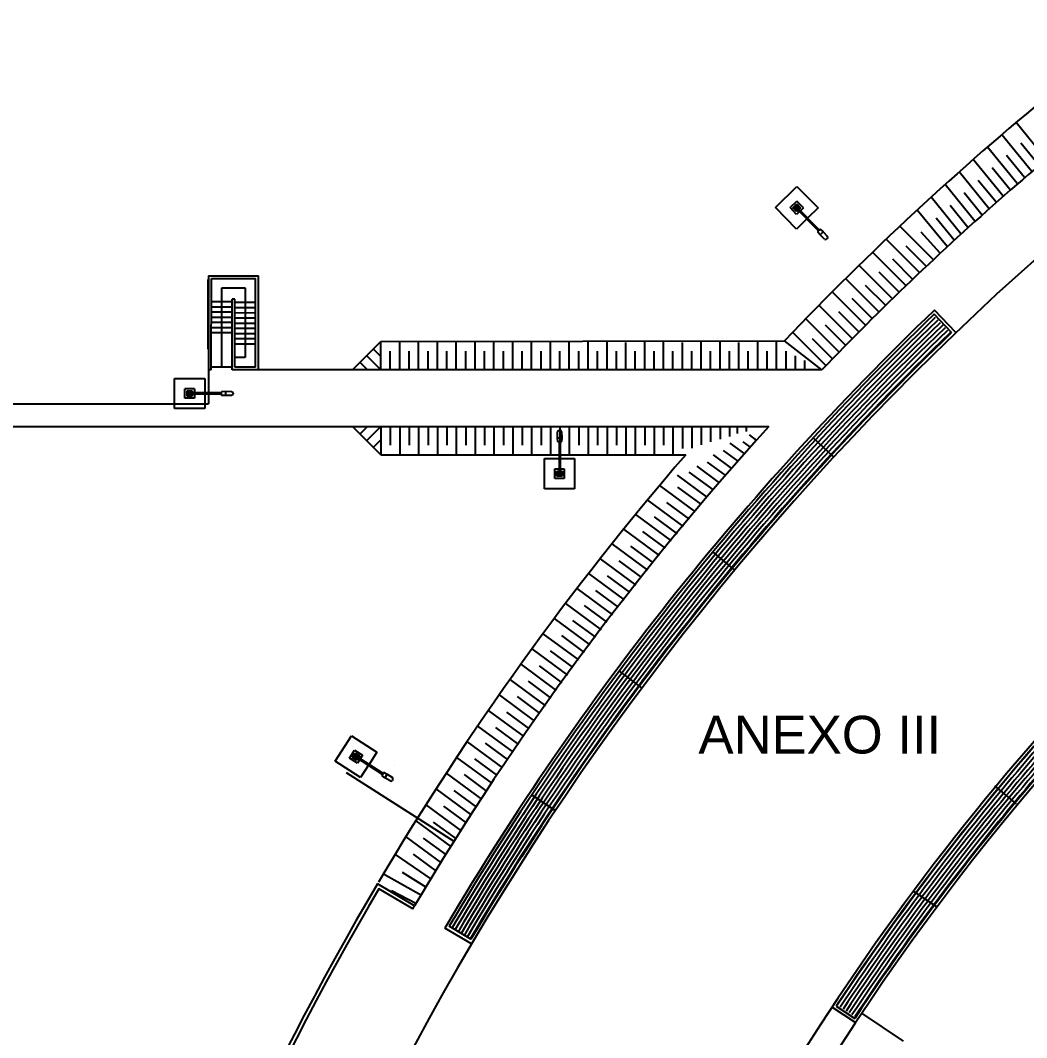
# Model space of a CAD drawing. Header units: metres. Extents: x 399 to 2240, y -1398 to 399.
# Drawn here: x 2142.03 to 2160.72, y -1055.95 to -1037.05 of the extents above; entities that cross this region are included whole.
import ezdxf

# ---------------------------------------------------------------- set-up
doc = ezdxf.new("R2010")
doc.units = ezdxf.units.M
doc.header["$MEASUREMENT"] = 0
doc.layers.add('ARQUITETURA', color=253, linetype='CONTINUOUS')
doc.styles.add('ELÉTRICA', font='arial.ttf')

msp = doc.modelspace()

# ---------------------------------------------------------------- linework, layer by layer
at = {"layer": 'ARQUITETURA'}
for p, q in [((2161.07597, -1039.62847, 0), (2160.52283, -1038.95028, 0)), ((2160.80969, -1039.85576, 0), (2160.25648, -1039.17747, 0)), ((2160.94265, -1039.7419, 0), (2160.61075, -1039.33496, 0)), ((2160.54482, -1040.08476, 0), (2159.99151, -1039.40636, 0)), ((2160.28135, -1040.31549, 0), (2159.72792, -1039.63693, 0)), ((2160.67708, -1039.97005, 0), (2160.34512, -1039.56304, 0)), ((2160.01928, -1040.54794, 0), (2159.46571, -1039.86921, 0)), ((2160.41291, -1040.19991, 0), (2160.08088, -1039.79282, 0)), ((2160.15014, -1040.4315, 0), (2159.81804, -1040.02431, 0)), ((2156.05163, -1040.52847, 0), (2156.45167, -1040.1366, 0)), ((2156.45167, -1040.1366, 0), (2156.84354, -1040.53664, 0)), ((2159.75862, -1040.78211, 0), (2159.20488, -1040.10317, 0)), ((2159.88878, -1040.66481, 0), (2159.55658, -1040.25751, 0)), ((2156.3239, -1040.53133, 0), (2156.44891, -1040.40887, 0)), ((2156.37834, -1040.53189, 0), (2156.44835, -1040.46331, 0)), ((2156.44835, -1040.46331, 0), (2156.51693, -1040.53332, 0)), ((2156.57137, -1040.53388, 0), (2156.44891, -1040.40887, 0)), ((2159.49937, -1041.018, 0), (2158.94544, -1040.33884, 0)), ((2156.44351, -1040.92851, 0), (2156.05163, -1040.52847, 0)), ((2156.44636, -1040.65634, 0), (2156.3239, -1040.53133, 0)), ((2156.44692, -1040.6019, 0), (2156.37834, -1040.53189, 0)), ((2156.3969, -1040.53208, 0), (2156.39315, -1040.53576, 0)), ((2156.40058, -1040.53583, 0), (2156.39323, -1040.52833, 0)), ((2156.3969, -1040.53208, 0), (2156.40065, -1040.52841, 0)), ((2156.41197, -1040.56622, 0), (2156.42448, -1040.55396, 0)), ((2156.41272, -1040.49821, 0), (2156.42493, -1040.51067, 0)), ((2156.41319, -1040.56747, 0), (2156.4257, -1040.55521, 0)), ((2156.41397, -1040.49699, 0), (2156.42618, -1040.50945, 0)), ((2156.45451, -1040.52587, 0), (2156.43951, -1040.54057, 0)), ((2156.85465, -1040.96436, 0), (2156.43951, -1040.54057, 0)), ((2156.44711, -1040.58334, 0), (2156.44336, -1040.58701, 0)), ((2156.44711, -1040.58334, 0), (2156.44344, -1040.57959, 0)), ((2156.44441, -1040.48555, 0), (2156.44816, -1040.48187, 0)), ((2156.44448, -1040.47812, 0), (2156.45183, -1040.48562, 0)), ((2156.44635, -1040.53254, 0), (2156.4476, -1040.53132, 0)), ((2156.44635, -1040.53254, 0), (2156.44757, -1040.53379, 0)), ((2156.44635, -1040.53254, 0), (2156.44882, -1040.53257, 0)), ((2156.57137, -1040.53388, 0), (2156.44636, -1040.65634, 0)), ((2156.46186, -1040.53337, 0), (2156.44686, -1040.54807, 0)), ((2156.4738, -1040.57557, 0), (2156.44692, -1040.6019, 0)), ((2156.45086, -1040.57966, 0), (2156.44711, -1040.58334, 0)), ((2156.44711, -1040.58334, 0), (2156.45079, -1040.58709, 0)), ((2156.4476, -1040.53132, 0), (2156.44757, -1040.53379, 0)), ((2156.44757, -1040.53379, 0), (2156.44882, -1040.53257, 0)), ((2156.4476, -1040.53132, 0), (2156.44882, -1040.53257, 0)), ((2156.44816, -1040.48187, 0), (2156.45191, -1040.4782, 0)), ((2156.86966, -1040.94966, 0), (2156.45451, -1040.52587, 0)), ((2156.46947, -1040.5099, 0), (2156.48198, -1040.49764, 0)), ((2156.47069, -1040.51115, 0), (2156.4832, -1040.49889, 0)), ((2156.51693, -1040.53332, 0), (2156.4888, -1040.56087, 0)), ((2156.49837, -1040.53313, 0), (2156.49462, -1040.5368, 0)), ((2156.49469, -1040.52938, 0), (2156.50204, -1040.53688, 0)), ((2156.49837, -1040.53313, 0), (2156.50212, -1040.52945, 0)), ((2156.84354, -1040.53664, 0), (2156.6504, -1040.72584, 0)), ((2159.24152, -1041.25562, 0), (2158.68739, -1040.5762, 0)), ((2159.62882, -1040.89984, 0), (2159.29652, -1040.49241, 0)), ((2156.6354, -1040.74054, 0), (2156.44351, -1040.92851, 0)), ((2159.37027, -1041.1366, 0), (2159.03785, -1040.72902, 0)), ((2156.88239, -1041.03518, 0), (2156.84205, -1040.9865, 0)), ((2156.84215, -1040.9766, 0), (2156.88216, -1040.93742, 0)), ((2156.93989, -1040.97885, 0), (2156.88239, -1041.03518, 0)), ((2156.96653, -1041.11413, 0), (2156.88239, -1041.03518, 0)), ((2156.89206, -1040.93752, 0), (2156.93989, -1040.97885, 0)), ((2156.93989, -1040.97885, 0), (2157.01709, -1041.0646, 0)), ((2158.98279, -1041.49713, 0), (2158.36383, -1040.87806, 0)), ((2159.11059, -1041.37745, 0), (2158.75998, -1040.98655, 0)), ((2157.01588, -1041.10333, 0), (2157.00528, -1041.11371, 0)), ((2158.72836, -1041.73767, 0), (2158.10951, -1041.11871, 0)), ((2158.4755, -1041.97978, 0), (2157.85673, -1041.36091, 0)), ((2158.85538, -1041.6172, 0), (2158.48404, -1041.2458, 0)), ((2158.2242, -1042.22346, 0), (2157.60549, -1041.60465, 0)), ((2158.60173, -1041.85853, 0), (2158.23045, -1041.48718, 0)), ((2145.52188, -1041.79533, 0), (2145.52173, -1043.54533, 0)), ((2145.52188, -1041.79533, 0), (2146.44938, -1041.79541, 0)), ((2146.44923, -1043.54541, 0), (2146.44938, -1041.79541, 0)), ((2158.34965, -1042.10143, 0), (2157.97841, -1041.73012, 0)), ((2145.51612, -1043.15863, 0), (2145.51623, -1041.86363, 0)), ((2145.57423, -1043.54533, 0), (2145.57438, -1041.84783, 0)), ((2145.57438, -1041.84783, 0), (2146.39688, -1041.8479, 0)), ((2146.39674, -1043.4929, 0), (2146.39688, -1041.8479, 0)), ((2157.97448, -1042.46871, 0), (2157.3558, -1041.84993, 0)), ((2158.09914, -1042.34589, 0), (2157.72793, -1041.97461, 0)), ((2145.76687, -1042.28097, 0), (2145.76689, -1042.01847, 0)), ((2145.76689, -1042.01847, 0), (2146.20436, -1042.01851, 0)), ((2146.20436, -1042.01851, 0), (2146.20425, -1043.31789, 0)), ((2157.72632, -1042.71553, 0), (2157.10765, -1042.09675, 0)), ((2145.57434, -1042.27583, 0), (2145.95934, -1042.27586, 0)), ((2145.76673, -1043.40773, 0), (2145.76684, -1042.28097, 0)), ((2145.95923, -1043.54537, 0), (2145.95934, -1042.23287, 0)), ((2146.01184, -1042.23287, 0), (2145.95934, -1042.23287, 0)), ((2146.01174, -1043.49287, 0), (2146.01184, -1042.23287, 0)), ((2146.01184, -1042.28974, 0), (2146.39684, -1042.28978, 0)), ((2157.47973, -1042.96391, 0), (2156.86105, -1042.34513, 0)), ((2157.8502, -1042.59192, 0), (2157.479, -1042.22066, 0)), ((2145.57432, -1042.46821, 0), (2145.95932, -1042.46824, 0)), ((2145.57433, -1042.37196, 0), (2145.95933, -1042.37199, 0)), ((2146.01182, -1042.48224, 0), (2146.39682, -1042.48228, 0)), ((2146.01183, -1042.38599, 0), (2146.39683, -1042.38603, 0)), ((2157.60283, -1042.83952, 0), (2157.23162, -1042.46826, 0)), ((2158.96453, -1042.47514, 0), (2158.96447, -1042.47508, 0)), ((2159.32503, -1042.85197, 0), (2159.00082, -1042.51307, 0)), ((2159.40415, -1042.85366, 0), (2159.00493, -1042.43637, 0)), ((2145.57431, -1042.66059, 0), (2145.95931, -1042.66062, 0)), ((2145.57432, -1042.56446, 0), (2145.95932, -1042.56449, 0)), ((2146.01181, -1042.57849, 0), (2146.39681, -1042.57853, 0)), ((2146.01181, -1042.67474, 0), (2146.39681, -1042.67478, 0)), ((2157.2347, -1043.21386, 0), (2156.61598, -1042.59504, 0)), ((2157.35702, -1043.08869, 0), (2156.9858, -1042.71741, 0)), ((2145.57429, -1042.85309, 0), (2145.95929, -1042.85312, 0)), ((2145.5743, -1042.75684, 0), (2145.9593, -1042.75687, 0)), ((2146.01179, -1042.86724, 0), (2146.39679, -1042.86728, 0)), ((2146.0118, -1042.77099, 0), (2146.3968, -1042.77103, 0)), ((2156.99125, -1043.46538, 0), (2156.37246, -1042.84649, 0)), ((2146.01177, -1043.05974, 0), (2146.39677, -1043.05978, 0)), ((2146.01178, -1042.96349, 0), (2146.39678, -1042.96353, 0)), ((2148.19923, -1043.54556, 0), (2148.72428, -1043.0206, 0)), ((2148.72427, -1043.05063, 0), (2148.70926, -1043.03561, 0)), ((2148.72423, -1043.5456, 0), (2148.72428, -1043.0206, 0)), ((2148.72428, -1043.0206, 0), (2156.22228, -1043.00315, 0)), ((2149.07423, -1043.54563, 0), (2149.07428, -1043.02063, 0)), ((2149.42423, -1043.54566, 0), (2149.42428, -1043.02066, 0)), ((2149.77423, -1043.54569, 0), (2149.77428, -1043.02069, 0)), ((2150.12423, -1043.54572, 0), (2150.12428, -1043.02072, 0)), ((2150.47423, -1043.54575, 0), (2150.47428, -1043.02075, 0)), ((2150.82423, -1043.54578, 0), (2150.82428, -1043.02078, 0)), ((2151.17423, -1043.54581, 0), (2151.17428, -1043.02081, 0)), ((2151.52423, -1043.54584, 0), (2151.52428, -1043.02084, 0)), ((2151.87423, -1043.54587, 0), (2151.87428, -1043.02087, 0)), ((2152.22423, -1043.5459, 0), (2152.22428, -1043.0209, 0)), ((2152.57423, -1043.54593, 0), (2152.57428, -1043.02093, 0)), ((2152.92423, -1043.54596, 0), (2152.92428, -1043.02096, 0)), ((2153.27423, -1043.54599, 0), (2153.27428, -1043.037, 0)), ((2153.62423, -1043.54602, 0), (2153.62428, -1043.02102, 0)), ((2153.97423, -1043.54605, 0), (2153.97428, -1043.02105, 0)), ((2154.32423, -1043.54608, 0), (2154.32428, -1043.03709, 0)), ((2154.67423, -1043.54611, 0), (2154.67428, -1043.02111, 0)), ((2155.02423, -1043.54614, 0), (2155.02428, -1043.02114, 0)), ((2155.37423, -1043.54617, 0), (2155.37428, -1043.03718, 0)), ((2155.72423, -1043.5462, 0), (2155.72428, -1043.0212, 0)), ((2156.07423, -1043.54622, 0), (2156.07428, -1043.02122, 0)), ((2156.91555, -1043.5463, 0), (2156.22228, -1043.00315, 0)), ((2157.11278, -1043.33943, 0), (2156.74153, -1042.96811, 0)), ((2148.72423, -1043.5456, 0), (2148.46175, -1043.28308, 0)), ((2148.72425, -1043.29811, 0), (2148.58551, -1043.15934, 0)), ((2148.89923, -1043.54561, 0), (2148.89926, -1043.19561, 0)), ((2149.24923, -1043.54564, 0), (2149.24926, -1043.19564, 0)), ((2149.59923, -1043.54567, 0), (2149.59926, -1043.19567, 0)), ((2149.94923, -1043.5457, 0), (2149.94926, -1043.1957, 0)), ((2150.29923, -1043.54573, 0), (2150.29926, -1043.19573, 0)), ((2150.64923, -1043.54576, 0), (2150.64926, -1043.19576, 0)), ((2150.99923, -1043.54579, 0), (2150.99926, -1043.19579, 0)), ((2151.34923, -1043.54582, 0), (2151.34926, -1043.19582, 0)), ((2151.69923, -1043.54585, 0), (2151.69926, -1043.19585, 0)), ((2152.04923, -1043.54588, 0), (2152.04926, -1043.19588, 0)), ((2152.39923, -1043.54591, 0), (2152.39926, -1043.19591, 0)), ((2152.74923, -1043.54594, 0), (2152.74926, -1043.19594, 0)), ((2153.09923, -1043.54597, 0), (2153.09926, -1043.19597, 0)), ((2153.44923, -1043.546, 0), (2153.44926, -1043.196, 0)), ((2153.79923, -1043.54603, 0), (2153.79926, -1043.19603, 0)), ((2154.14923, -1043.54606, 0), (2154.14926, -1043.19606, 0)), ((2154.49923, -1043.54609, 0), (2154.49926, -1043.19609, 0)), ((2154.84923, -1043.54612, 0), (2154.84926, -1043.19612, 0)), ((2155.19923, -1043.54615, 0), (2155.19926, -1043.19615, 0)), ((2155.54923, -1043.54618, 0), (2155.54926, -1043.19618, 0)), ((2155.89923, -1043.54621, 0), (2155.89926, -1043.19621, 0)), ((2156.24923, -1043.54624, 0), (2156.24926, -1043.19624, 0)), ((2156.42423, -1043.54625, 0), (2156.42425, -1043.28375, 0)), ((2145.95924, -1043.49287, 0), (2145.57424, -1043.49283, 0)), ((2145.76674, -1043.49285, 0), (2145.76673, -1043.40773, 0)), ((2146.39674, -1043.4929, 0), (2146.01174, -1043.49287, 0)), ((2146.20425, -1043.31789, 0), (2146.01175, -1043.31787, 0)), ((2148.47675, -1043.54558, 0), (2148.338, -1043.40681, 0)), ((2156.59923, -1043.54627, 0), (2156.59925, -1043.37127, 0)), ((2145.52173, -1043.54533, 0), (2145.52168, -1044.1758, 0)), ((2145.57423, -1043.54533, 0), (2145.52173, -1043.54533, 0)), ((2156.91555, -1043.5463, 0), (2145.95923, -1043.54537, 0)), ((2148.22926, -1043.54556, 0), (2148.21425, -1043.53054, 0)), ((2144.89167, -1044.26277, 0), (2144.89172, -1043.70277, 0)), ((2144.89172, -1043.70277, 0), (2145.45172, -1043.70282, 0)), ((2145.45172, -1043.70282, 0), (2145.4517, -1043.9732, 0)), ((2145.08426, -1044.07029, 0), (2145.08427, -1043.89529, 0)), ((2145.25927, -1043.89531, 0), (2145.08427, -1043.89529, 0)), ((2145.12276, -1044.03179, 0), (2145.12277, -1043.93379, 0)), ((2145.22076, -1044.0318, 0), (2145.12276, -1044.03179, 0)), ((2145.12277, -1043.93379, 0), (2145.22077, -1043.9338, 0)), ((2145.12277, -1043.98192, 0), (2145.14021, -1043.98192, 0)), ((2145.12277, -1043.98367, 0), (2145.14021, -1043.98367, 0)), ((2145.14114, -1043.94692, 0), (2145.13064, -1043.94692, 0)), ((2145.13589, -1044.01867, 0), (2145.13064, -1044.01867, 0)), ((2145.13589, -1043.95217, 0), (2145.13589, -1043.94167, 0)), ((2145.13589, -1044.01867, 0), (2145.13589, -1044.01342, 0)), ((2145.14114, -1044.01867, 0), (2145.13589, -1044.01867, 0)), ((2145.13589, -1044.01867, 0), (2145.13589, -1044.02392, 0)), ((2145.17082, -1043.95131, 0), (2145.17082, -1043.9338, 0)), ((2145.17082, -1043.98192, 0), (2145.17257, -1043.98192, 0)), ((2145.17082, -1043.98367, 0), (2145.17082, -1043.98192, 0)), ((2145.17082, -1043.98192, 0), (2145.17257, -1043.98367, 0)), ((2145.17082, -1043.98367, 0), (2145.17257, -1043.98192, 0)), ((2145.17082, -1043.98367, 0), (2145.17257, -1043.98367, 0)), ((2145.17082, -1044.0318, 0), (2145.17082, -1044.01429, 0)), ((2145.17177, -1043.97317, 0), (2145.17176, -1043.99417, 0)), ((2145.76501, -1043.99422, 0), (2145.17176, -1043.99417, 0)), ((2145.76502, -1043.97322, 0), (2145.17177, -1043.97317, 0)), ((2145.17257, -1043.95131, 0), (2145.17257, -1043.9338, 0)), ((2145.17257, -1043.98367, 0), (2145.17257, -1043.98192, 0)), ((2145.17257, -1044.0318, 0), (2145.17257, -1044.01429, 0)), ((2145.18227, -1043.97317, 0), (2145.18226, -1043.99417, 0)), ((2145.20239, -1043.94693, 0), (2145.21289, -1043.94693, 0)), ((2145.20764, -1044.01868, 0), (2145.20239, -1044.01868, 0)), ((2145.20764, -1043.94168, 0), (2145.20764, -1043.95218, 0)), ((2145.20764, -1044.01343, 0), (2145.20764, -1044.02393, 0)), ((2145.20764, -1044.01868, 0), (2145.21289, -1044.01868, 0)), ((2145.22076, -1043.99418, 0), (2145.22076, -1044.0318, 0)), ((2145.22077, -1043.9338, 0), (2145.22077, -1043.97318, 0)), ((2145.25927, -1043.89531, 0), (2145.25926, -1044.07031, 0)), ((2145.45169, -1043.9942, 0), (2145.45167, -1044.26282, 0)), ((2145.76501, -1044.01172, 0), (2145.76502, -1043.95572, 0)), ((2145.83501, -1044.02398, 0), (2145.77201, -1044.01872, 0)), ((2145.77202, -1043.94872, 0), (2145.83502, -1043.94348, 0)), ((2145.83502, -1043.94348, 0), (2145.83501, -1044.02398, 0)), ((2145.95029, -1044.01913, 0), (2145.83501, -1044.02398, 0)), ((2145.83502, -1043.94348, 0), (2145.9503, -1043.94835, 0)), ((2145.97712, -1043.97632, 0), (2145.97711, -1043.99116, 0)), ((2135.84165, -1044.17541, 0), (2145.52168, -1044.1758, 0)), ((2145.25926, -1044.07031, 0), (2145.08426, -1044.07029, 0)), ((2145.45167, -1044.26282, 0), (2144.89167, -1044.26277, 0)), ((2135.84163, -1044.59541, 0), (2155.93299, -1044.59621, 0)), ((2148.7241, -1045.1206, 0), (2148.19914, -1044.59556, 0)), ((2148.47666, -1044.59558, 0), (2148.33789, -1044.73432, 0)), ((2148.72414, -1044.5956, 0), (2148.46162, -1044.85808, 0)), ((2148.72414, -1044.5956, 0), (2148.7241, -1045.1206, 0)), ((2148.89914, -1044.59561, 0), (2148.89911, -1044.94561, 0)), ((2149.07414, -1044.59563, 0), (2149.0741, -1045.12063, 0)), ((2149.24914, -1044.59564, 0), (2149.24911, -1044.94564, 0)), ((2149.42414, -1044.59566, 0), (2149.4241, -1045.12066, 0)), ((2149.59914, -1044.59567, 0), (2149.59911, -1044.94567, 0)), ((2149.77414, -1044.59569, 0), (2149.7741, -1045.12069, 0)), ((2149.94914, -1044.5957, 0), (2149.94911, -1044.9457, 0)), ((2150.12414, -1044.59572, 0), (2150.1241, -1045.12072, 0)), ((2150.29914, -1044.59573, 0), (2150.29911, -1044.94573, 0)), ((2150.47414, -1044.59575, 0), (2150.4741, -1045.12075, 0)), ((2150.64914, -1044.59576, 0), (2150.64911, -1044.94576, 0)), ((2150.82414, -1044.59578, 0), (2150.8241, -1045.12078, 0)), ((2150.99914, -1044.59579, 0), (2150.99911, -1044.94579, 0)), ((2151.17414, -1044.59581, 0), (2151.1741, -1045.12081, 0)), ((2151.34914, -1044.59582, 0), (2151.34911, -1044.94582, 0)), ((2151.52414, -1044.59584, 0), (2151.5241, -1045.12084, 0)), ((2151.69914, -1044.59585, 0), (2151.69911, -1044.94585, 0)), ((2151.87414, -1044.59587, 0), (2151.8741, -1045.12087, 0)), ((2152.04914, -1044.59588, 0), (2152.04911, -1044.94588, 0)), ((2152.22414, -1044.5959, 0), (2152.2241, -1045.1209, 0)), ((2152.39914, -1044.59591, 0), (2152.39911, -1044.94591, 0)), ((2152.57414, -1044.59593, 0), (2152.5741, -1045.12093, 0)), ((2152.74914, -1044.59594, 0), (2152.74911, -1044.94594, 0)), ((2152.92414, -1044.59596, 0), (2152.9241, -1045.12096, 0)), ((2153.09914, -1044.59597, 0), (2153.09911, -1044.94597, 0)), ((2153.27414, -1044.59599, 0), (2153.2741, -1045.10498, 0)), ((2153.44914, -1044.596, 0), (2153.4491, -1045.121, 0)), ((2153.62414, -1044.59602, 0), (2153.62411, -1044.94602, 0)), ((2153.79914, -1044.59603, 0), (2153.7991, -1045.12103, 0)), ((2153.97414, -1044.59605, 0), (2153.97411, -1044.94605, 0)), ((2154.14914, -1044.59606, 0), (2154.1491, -1045.10505, 0)), ((2154.32414, -1044.59608, 0), (2154.32411, -1045.00784, 0)), ((2154.49914, -1044.59609, 0), (2154.49911, -1044.99719, 0)), ((2154.67414, -1044.59611, 0), (2154.67411, -1044.93589, 0)), ((2154.84914, -1044.59612, 0), (2154.84912, -1044.88259, 0)), ((2155.02414, -1044.59614, 0), (2155.02412, -1044.82929, 0)), ((2155.19914, -1044.59615, 0), (2155.19913, -1044.78132, 0)), ((2155.34317, -1044.59616, 0), (2155.34316, -1044.72535, 0)), ((2155.50854, -1044.59618, 0), (2155.50853, -1044.68876, 0)), ((2152.00272, -1044.80938, 0), (2152.00759, -1044.6941, 0)), ((2152.00797, -1044.87238, 0), (2152.00272, -1044.80938, 0)), ((2152.00272, -1044.80938, 0), (2152.08322, -1044.80939, 0)), ((2152.03557, -1044.66728, 0), (2152.0504, -1044.66728, 0)), ((2152.08322, -1044.80939, 0), (2152.07797, -1044.87239, 0)), ((2152.07837, -1044.69411, 0), (2152.08322, -1044.80939, 0)), ((2155.56495, -1044.75448, 0), (2155.69995, -1044.8539, 0)), ((2157.13292, -1045.15991, 0), (2156.74719, -1044.80376, 0)), ((2148.72412, -1044.84309, 0), (2148.58535, -1044.98183, 0)), ((2152.07097, -1044.87938, 0), (2152.01497, -1044.87938, 0)), ((2152.03247, -1044.87938, 0), (2152.03242, -1045.47263, 0)), ((2152.05347, -1044.87938, 0), (2152.05342, -1045.47263, 0)), ((2155.2077, -1044.90394, 0), (2155.47769, -1045.10278, 0)), ((2155.44945, -1044.88344, 0), (2155.58445, -1044.98286, 0)), ((2148.7241, -1045.09057, 0), (2148.70909, -1045.10559, 0)), ((2148.7241, -1045.1206, 0), (2154.3865, -1045.12108, 0)), ((2151.76202, -1045.75268, 0), (2151.76206, -1045.19268, 0)), ((2151.76206, -1045.19268, 0), (2152.03244, -1045.1927, 0)), ((2152.05344, -1045.1927, 0), (2152.32206, -1045.19273, 0)), ((2152.32206, -1045.19273, 0), (2152.32202, -1045.75273, 0)), ((2154.89754, -1045.1257, 0), (2155.2376, -1045.37614, 0)), ((2155.08253, -1045.0446, 0), (2155.35253, -1045.24344, 0)), ((2151.95453, -1045.56012, 0), (2151.95455, -1045.38512, 0)), ((2151.95455, -1045.38512, 0), (2152.12955, -1045.38514, 0)), ((2152.12955, -1045.38514, 0), (2152.12953, -1045.56014, 0)), ((2154.59367, -1045.33659, 0), (2155.00765, -1045.64146, 0)), ((2154.78207, -1045.258, 0), (2155.12213, -1045.50843, 0)), ((2152.12953, -1045.56014, 0), (2151.95453, -1045.56012, 0)), ((2151.99304, -1045.42363, 0), (2152.03242, -1045.42363, 0)), ((2151.99304, -1045.52163, 0), (2151.99304, -1045.42363, 0)), ((2152.01055, -1045.47182, 0), (2151.99304, -1045.47182, 0)), ((2152.01055, -1045.47357, 0), (2151.99304, -1045.47357, 0)), ((2152.09104, -1045.52164, 0), (2151.99304, -1045.52163, 0)), ((2152.01141, -1045.5085, 0), (2152.00091, -1045.5085, 0)), ((2152.01142, -1045.43675, 0), (2152.00092, -1045.43675, 0)), ((2152.00616, -1045.50325, 0), (2152.00616, -1045.51375, 0)), ((2152.00617, -1045.442, 0), (2152.00617, -1045.4315, 0)), ((2152.03242, -1045.46213, 0), (2152.05342, -1045.46213, 0)), ((2152.03242, -1045.47263, 0), (2152.05342, -1045.47263, 0)), ((2152.04116, -1045.52163, 0), (2152.04116, -1045.50419, 0)), ((2152.04117, -1045.47358, 0), (2152.04117, -1045.47183, 0)), ((2152.04117, -1045.47358, 0), (2152.04292, -1045.47183, 0)), ((2152.04292, -1045.47183, 0), (2152.04117, -1045.47183, 0)), ((2152.04292, -1045.47358, 0), (2152.04117, -1045.47183, 0)), ((2152.04292, -1045.47358, 0), (2152.04117, -1045.47358, 0)), ((2152.04291, -1045.52163, 0), (2152.04291, -1045.50419, 0)), ((2152.04292, -1045.47358, 0), (2152.04292, -1045.47183, 0)), ((2152.05342, -1045.42363, 0), (2152.09104, -1045.42364, 0)), ((2152.07791, -1045.50851, 0), (2152.07266, -1045.50851, 0)), ((2152.07267, -1045.43676, 0), (2152.08317, -1045.43676, 0)), ((2152.09104, -1045.47183, 0), (2152.07353, -1045.47183, 0)), ((2152.09104, -1045.47358, 0), (2152.07353, -1045.47358, 0)), ((2152.07791, -1045.50326, 0), (2152.07791, -1045.50851, 0)), ((2152.07791, -1045.50851, 0), (2152.07791, -1045.51376, 0)), ((2152.07791, -1045.50851, 0), (2152.08316, -1045.50851, 0)), ((2152.07792, -1045.43151, 0), (2152.07792, -1045.44201, 0)), ((2152.09104, -1045.42364, 0), (2152.09104, -1045.52164, 0)), ((2154.22711, -1045.50131, 0), (2154.78005, -1045.90851, 0)), ((2154.44204, -1045.44225, 0), (2154.89363, -1045.77482, 0)), ((2152.32202, -1045.75273, 0), (2151.76202, -1045.75268, 0)), ((2153.89882, -1045.69421, 0), (2154.56315, -1046.18345, 0)), ((2154.23449, -1045.72407, 0), (2154.66692, -1046.04254, 0)), ((2153.67427, -1045.96351, 0), (2154.33824, -1046.45249, 0)), ((2154.02694, -1046.0059, 0), (2154.45047, -1046.3178, 0)), ((2153.45151, -1046.23413, 0), (2154.11513, -1046.72285, 0)), ((2153.80309, -1046.27571, 0), (2154.22646, -1046.5875, 0)), ((2153.23055, -1046.50607, 0), (2153.89381, -1046.99452, 0)), ((2153.58101, -1046.54683, 0), (2154.00424, -1046.85852, 0)), ((2153.01137, -1046.77933, 0), (2153.67428, -1047.26752, 0)), ((2153.3607, -1046.81926, 0), (2153.78382, -1047.13086, 0)), ((2152.79399, -1047.05391, 0), (2153.45653, -1047.54184, 0)), ((2155.29474, -1047.25863, 0), (2154.89087, -1046.9232, 0)), ((2153.14217, -1047.09299, 0), (2153.56518, -1047.40452, 0)), ((2152.57839, -1047.3298, 0), (2153.24058, -1047.81747, 0)), ((2152.92541, -1047.36803, 0), (2153.34833, -1047.67949, 0)), ((2152.36457, -1047.60701, 0), (2153.02641, -1048.09442, 0)), ((2152.71042, -1047.64437, 0), (2153.13327, -1047.95578, 0)), ((2152.15255, -1047.88553, 0), (2152.81403, -1048.37268, 0)), ((2152.4972, -1047.92202, 0), (2152.92, -1048.23338, 0)), ((2151.94231, -1048.16537, 0), (2152.60344, -1048.65226, 0)), ((2152.28575, -1048.20097, 0), (2152.70851, -1048.51231, 0)), ((2151.73385, -1048.44653, 0), (2152.39463, -1048.93315, 0)), ((2152.07607, -1048.48122, 0), (2152.49881, -1048.79254, 0)), ((2151.52718, -1048.729, 0), (2152.1876, -1049.21536, 0)), ((2151.86815, -1048.76277, 0), (2152.29089, -1049.07409, 0)), ((2151.32229, -1049.01278, 0), (2151.98236, -1049.49888, 0)), ((2151.66201, -1049.04562, 0), (2152.08476, -1049.35696, 0)), ((2153.56911, -1049.45083, 0), (2153.14821, -1049.13703, 0)), ((2151.11919, -1049.29788, 0), (2151.77891, -1049.78372, 0)), ((2151.45763, -1049.32978, 0), (2151.88041, -1049.64113, 0)), ((2150.91788, -1049.58429, 0), (2151.57724, -1050.06987, 0)), ((2151.25502, -1049.61524, 0), (2151.67785, -1049.92663, 0)), ((2150.71835, -1049.87202, 0), (2151.37735, -1050.35734, 0)), ((2151.05418, -1049.902, 0), (2151.47707, -1050.21344, 0)), ((2150.52061, -1050.16106, 0), (2151.17926, -1050.64612, 0)), ((2150.85511, -1050.19007, 0), (2151.27808, -1050.50156, 0)), ((2147.87536, -1050.81602, 0), (2148.17611, -1050.34363, 0)), ((2148.17611, -1050.34363, 0), (2148.6485, -1050.64438, 0)), ((2150.32466, -1050.45142, 0), (2150.98295, -1050.93622, 0)), ((2150.65781, -1050.47944, 0), (2151.08088, -1050.79101, 0)), ((2148.14119, -1050.75705, 0), (2148.23517, -1050.60943, 0)), ((2148.19434, -1050.74525, 0), (2148.24697, -1050.66259, 0)), ((2148.23517, -1050.60943, 0), (2148.38279, -1050.70342, 0)), ((2148.25542, -1050.68353, 0), (2148.24657, -1050.67789, 0)), ((2148.24697, -1050.66259, 0), (2148.32964, -1050.71522, 0)), ((2148.24817, -1050.68513, 0), (2148.25381, -1050.67628, 0)), ((2148.6485, -1050.64438, 0), (2148.50329, -1050.87245, 0)), ((2148.34775, -1051.11677, 0), (2147.87536, -1050.81602, 0)), ((2148.28881, -1050.85104, 0), (2148.14119, -1050.75705, 0)), ((2148.27701, -1050.79788, 0), (2148.19434, -1050.74525, 0)), ((2148.21246, -1050.74123, 0), (2148.20803, -1050.73841, 0)), ((2148.21246, -1050.74123, 0), (2148.20964, -1050.74566, 0)), ((2148.21246, -1050.74123, 0), (2148.21528, -1050.7368, 0)), ((2148.21689, -1050.74405, 0), (2148.21246, -1050.74123, 0)), ((2148.22019, -1050.70466, 0), (2148.2349, -1050.71403, 0)), ((2148.22113, -1050.70318, 0), (2148.23584, -1050.71255, 0)), ((2148.23488, -1050.77106, 0), (2148.24428, -1050.75629, 0)), ((2148.23635, -1050.772, 0), (2148.24576, -1050.75723, 0)), ((2148.26716, -1050.72212, 0), (2148.25588, -1050.73983, 0)), ((2148.75632, -1051.05844, 0), (2148.25588, -1050.73983, 0)), ((2148.26072, -1050.73047, 0), (2148.26166, -1050.72899, 0)), ((2148.26072, -1050.73047, 0), (2148.26314, -1050.72993, 0)), ((2148.26072, -1050.73047, 0), (2148.2622, -1050.73141, 0)), ((2148.26166, -1050.72899, 0), (2148.26314, -1050.72993, 0)), ((2148.26166, -1050.72899, 0), (2148.2622, -1050.73141, 0)), ((2148.2622, -1050.73141, 0), (2148.26314, -1050.72993, 0)), ((2148.27602, -1050.72775, 0), (2148.26474, -1050.74547, 0)), ((2148.76759, -1051.04072, 0), (2148.26716, -1050.72212, 0)), ((2148.27741, -1050.78258, 0), (2148.26856, -1050.77694, 0)), ((2148.27299, -1050.77976, 0), (2148.27017, -1050.78419, 0)), ((2148.2758, -1050.77534, 0), (2148.27299, -1050.77976, 0)), ((2148.29721, -1050.76615, 0), (2148.27701, -1050.79788, 0)), ((2148.2781, -1050.70317, 0), (2148.28751, -1050.68839, 0)), ((2148.27958, -1050.70411, 0), (2148.28898, -1050.68933, 0)), ((2148.38279, -1050.70342, 0), (2148.28881, -1050.85104, 0)), ((2148.30709, -1050.71642, 0), (2148.31152, -1050.71924, 0)), ((2148.32964, -1050.71522, 0), (2148.30849, -1050.74843, 0)), ((2148.31152, -1050.71924, 0), (2148.3087, -1050.72367, 0)), ((2148.31152, -1050.71924, 0), (2148.31434, -1050.71481, 0)), ((2148.31152, -1050.71924, 0), (2148.31595, -1050.72206, 0)), ((2150.1305, -1050.7431, 0), (2150.78843, -1051.22764, 0)), ((2150.46229, -1050.77012, 0), (2150.88547, -1051.08177, 0)), ((2148.07592, -1051.02237, 0), (2150.0818, -1052.29943, 0)), ((2148.49202, -1050.89017, 0), (2148.34775, -1051.11677, 0)), ((2148.74692, -1051.0732, 0), (2148.77699, -1051.02596, 0)), ((2148.78666, -1051.02381, 0), (2148.84262, -1051.05322, 0)), ((2148.84262, -1051.05322, 0), (2148.79939, -1051.12112, 0)), ((2148.84262, -1051.05322, 0), (2148.93726, -1051.11923, 0)), ((2148.98288, -1050.89836, 0), (2148.9844, -1050.89948, 0)), ((2149.93813, -1051.0361, 0), (2150.59571, -1051.52038, 0)), ((2148.79939, -1051.12112, 0), (2148.74906, -1051.08286, 0)), ((2148.89924, -1051.17894, 0), (2148.79939, -1051.12112, 0)), ((2148.94486, -1051.15723, 0), (2148.93689, -1051.16974, 0)), ((2150.26853, -1051.0621, 0), (2150.69185, -1051.37384, 0)), ((2149.74755, -1051.33043, 0), (2150.40478, -1051.81444, 0)), ((2150.07656, -1051.35539, 0), (2150.50002, -1051.66724, 0)), ((2160.52974, -1051.60669, 0), (2160.12587, -1051.27126, 0)), ((2151.96078, -1051.73048, 0), (2151.52401, -1051.43918, 0)), ((2149.55877, -1051.62607, 0), (2150.21564, -1052.10982, 0)), ((2149.88636, -1051.64998, 0), (2150.30998, -1051.96196, 0)), ((2149.37179, -1051.92304, 0), (2150.0283, -1052.40652, 0)), ((2149.69794, -1051.94589, 0), (2150.12175, -1052.258, 0)), ((2149.18661, -1052.22133, 0), (2149.84276, -1052.70455, 0)), ((2149.5113, -1052.24311, 0), (2149.93531, -1052.55537, 0)), ((2148.98615, -1052.54908, 0), (2149.65859, -1053.00359, 0)), ((2149.32644, -1052.54165, 0), (2149.75067, -1052.85407, 0)), ((2148.77105, -1052.90656, 0), (2149.47741, -1053.30407, 0)), ((2149.12168, -1052.87813, 0), (2149.56799, -1053.15383, 0)), ((2149.35133, -1053.49917, 0), (2148.6621, -1053.09, 0)), ((2148.68669, -1053.18601, 0), (2148.68655, -1053.18592, 0)), ((2149.3156, -1053.55937, 0), (2148.68669, -1053.18601, 0)), ((2148.9187, -1053.21541, 0), (2149.38733, -1053.45457, 0)), ((2159.0479, -1053.51793, 0), (2158.61113, -1053.22663, 0)), ((2149.31523, -1053.55999, 0), (2149.35097, -1053.49979, 0)), ((2149.94724, -1053.85294, 0), (2149.9115, -1053.91313, 0)), ((2150.39567, -1054.11915, 0), (2149.99238, -1053.87974, 0)), ((2150.40809, -1054.20793, 0), (2149.9115, -1053.91313, 0)), ((2157.10377, -1055.37997, 0), (2157.54124, -1055.67019, 0)), ((2157.18136, -1055.36423, 0), (2157.52551, -1055.59255, 0)), ((2158.43383, -1056.01154, 0), (2157.65823, -1055.49426, 0))]:
    msp.add_line(p, q, dxfattribs=at)
for centre in [(2156.3969, -1040.53208, 0), (2156.44711, -1040.58334, 0), (2156.44816, -1040.48187, 0), (2156.49837, -1040.53313, 0), (2145.13589, -1043.94692, 0), (2145.13589, -1044.01867, 0), (2145.20764, -1043.94693, 0), (2145.20764, -1044.01868, 0), (2152.00616, -1045.5085, 0), (2152.00617, -1045.43675, 0), (2152.07791, -1045.50851, 0), (2152.07792, -1045.43676, 0), (2148.25099, -1050.68071, 0), (2148.21246, -1050.74123, 0), (2148.27299, -1050.77976, 0), (2148.31152, -1050.71924, 0)]:
    msp.add_circle(centre, 0.0035, dxfattribs=at)
for centre, radius, start, end in [((2196.34614, -1081.26206, 0), 55.44067, 122.309922, 136.362975), ((2196.21641, -1081.26066, 0), 54.4705, 126.265407, 131.245801), ((2196.21641, -1081.26066, 0), 53.2, 126.265407, 163.32748), ((2195.82011, -1080.8302, 0), 53.88557, 131.230724, 136.218589), ((2156.44759, -1040.53256, 0), 0.0315, 332.201122, 293.241083), ((2156.44763, -1040.53261, 0), 0.02835, 334.256322, 290.754152), ((2156.84705, -1040.9816, 0), 0.007, 134.409532, 224.409532), ((2156.88706, -1040.94242, 0), 0.007, 44.409532, 134.409532), ((2156.98569, -1041.09371, 0), 0.028, 226.822253, 314.409532), ((2156.99628, -1041.08333, 0), 0.028, 314.409532, 41.996811), ((2196.21641, -1081.26066, 0), 53.7775, 133.784862, 149.359455), ((2196.21641, -1081.26066, 0), 53.725, 133.844637, 149.359509), ((2196.22021, -1081.24901, 0), 53.65937, 133.884934, 149.391383), ((2196.22021, -1081.24901, 0), 53.59375, 133.885007, 149.391547), ((2196.22021, -1081.24901, 0), 53.52812, 133.88508, 149.391713), ((2196.22021, -1081.24901, 0), 53.4625, 133.885154, 149.391878), ((2196.22021, -1081.24901, 0), 53.39687, 133.885228, 149.392044), ((2196.22021, -1081.24901, 0), 53.33125, 133.885302, 149.39221), ((2196.22751, -1081.25536, 0), 53.27529, 133.886306, 149.390502), ((2196.21641, -1081.26066, 0), 53.256, 133.845634, 149.359998), ((2196.21641, -1081.26066, 0), 46.375, 126.265407, 163.327464), ((2145.1717, -1043.9828, 0), 0.0315, 17.78672, 338.82668), ((2145.17177, -1043.9828, 0), 0.02835, 19.841919, 336.339749), ((2145.77201, -1044.01172, 0), 0.007, 179.995129, 269.995129), ((2145.77202, -1043.95572, 0), 0.007, 89.995129, 179.995129), ((2145.94911, -1043.99116, 0), 0.028, 272.40785, 359.995129), ((2145.94912, -1043.97632, 0), 0.028, 359.995129, 87.582408), ((2196.21641, -1081.26066, 0), 54.4705, 137.692718, 149.359509), ((2152.03556, -1044.69528, 0), 0.028, 89.995129, 177.582408), ((2152.0504, -1044.69528, 0), 0.028, 2.40785, 89.995129), ((2152.01497, -1044.87238, 0), 0.007, 179.995129, 269.995129), ((2152.07097, -1044.87238, 0), 0.007, 269.995129, 359.995129), ((2196.22896, -1081.21875, 0), 55.2615, 139.215522, 149.36918), ((2152.04204, -1045.4727, 0), 0.0315, 107.78672, 68.82668), ((2152.04204, -1045.47263, 0), 0.02835, 109.841919, 66.339749), ((2196.22573, -1081.26689, 0), 46.9112, 137.26819, 149.251438), ((2196.21641, -1081.26066, 0), 46.844, 137.33435, 146.439119), ((2196.22021, -1081.24901, 0), 46.83437, 137.315975, 146.420991), ((2196.22021, -1081.24901, 0), 46.76875, 137.31602, 140.271743), ((2196.22021, -1081.24901, 0), 46.70312, 137.316065, 140.271719), ((2196.22021, -1081.24901, 0), 46.6375, 137.31611, 140.271695), ((2196.22021, -1081.24901, 0), 46.57187, 137.316156, 140.27167), ((2196.22021, -1081.24901, 0), 46.50625, 137.316201, 140.271646), ((2196.21641, -1081.26066, 0), 46.431, 137.333533, 146.439119), ((2196.22021, -1081.24901, 0), 46.44062, 137.316247, 140.271622), ((2148.26193, -1050.7302, 0), 0.0315, 345.308513, 306.348474), ((2148.26199, -1050.73024, 0), 0.02835, 347.363713, 303.861542), ((2148.7829, -1051.02972, 0), 0.007, 57.516922, 147.516922), ((2148.75282, -1051.07696, 0), 0.007, 147.516922, 237.516922), ((2148.91327, -1051.15471, 0), 0.028, 239.929643, 327.516922), ((2148.92124, -1051.14219, 0), 0.028, 327.516922, 55.104201), ((2196.22021, -1081.24901, 0), 46.76875, 140.306045, 143.276703), ((2196.22021, -1081.24901, 0), 46.70312, 140.306069, 143.276703), ((2196.22021, -1081.24901, 0), 46.6375, 140.306094, 143.276703), ((2196.22021, -1081.24901, 0), 46.57187, 140.306118, 143.276703), ((2196.22021, -1081.24901, 0), 46.50625, 140.306142, 143.276679), ((2196.22021, -1081.24901, 0), 46.44062, 140.306167, 143.276655), ((2196.22896, -1081.21875, 0), 55.2615, 149.401974, 162.64169), ((2196.22896, -1081.21875, 0), 55.1915, 149.474768, 162.64169), ((2196.22021, -1081.24901, 0), 46.76875, 143.311151, 146.421163), ((2196.22021, -1081.24901, 0), 46.70312, 143.311151, 146.421334), ((2196.22021, -1081.24901, 0), 46.6375, 143.311151, 146.421506), ((2196.22021, -1081.24901, 0), 46.57187, 143.311151, 146.421679), ((2196.22021, -1081.24901, 0), 46.50625, 143.311175, 146.421852), ((2196.22021, -1081.24901, 0), 46.44062, 143.311199, 146.422026)]:
    msp.add_arc(centre, radius, start, end, dxfattribs=at)

# ---------------------------------------------------------------- texts
at = {"layer": 'ARQUITETURA', "style": 'ELÉTRICA'}
msp.add_text('ANEXO III', height=0.7, rotation=360, dxfattribs=at).set_placement((2154.62289, -1050.671, 0))

doc.saveas('drawing.dxf')
